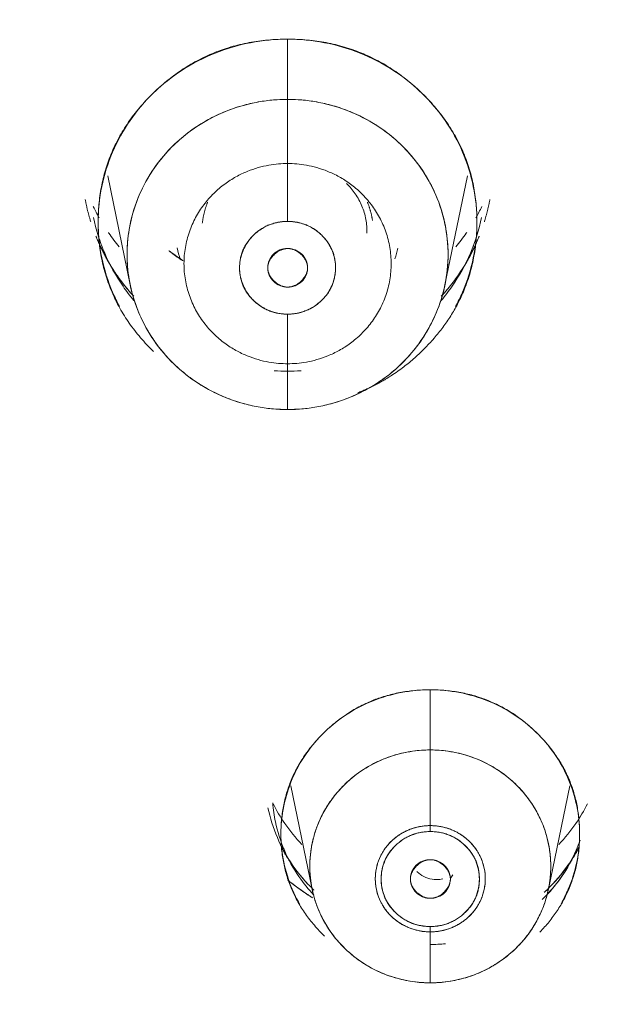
# Model space of a CAD drawing. Header units: inches. Extents: x 1105 to 1525, y -292 to 302.
# Drawn here: x 1164.6 to 1171.19, y 4.59 to 15.59 of the extents above; entities that cross this region are included whole.
import ezdxf

# ---------------------------------------------------------------- set-up
doc = ezdxf.new("R2010")
doc.units = ezdxf.units.IN
doc.header["$LTSCALE"] = 2.42
doc.header["$MEASUREMENT"] = 0
doc.layers.get('0').update_dxf_attribs({"linetype": 'CONTINUOUS'})

msp = doc.modelspace()

# ---------------------------------------------------------------- linework, layer by layer
at = {"linetype": 'Continuous', "lineweight": 18, "extrusion": (0, 1, 0)}
for p, q in [((1165.584, 13.837), (1165.836, 12.617)), ((1169.365, 12.617), (1169.617, 13.837)), ((1167.637, 7), (1167.876, 5.843)), ((1170.525, 5.843), (1170.764, 7))]:
    msp.add_line(p, q, dxfattribs=at)
at = {"linetype": 'Continuous', "lineweight": 18}
for points, degree, knots in [([(1183.16, -24.844), (1173.054, -20.203), (1165.122, -12.575), (1157.612, -5.352), (1152.851, 3.801), (1148.1, 12.935), (1146.579, 23.056), (1145.102, 32.89), (1146.829, 42.688), (1148.577, 52.61), (1153.437, 61.514), (1158.373, 70.556), (1166.012, 77.63), (1173.092, 84.183), (1181.872, 88.451), (1188.537, 91.69), (1195.817, 93.394)], 2, [0, 0, 0, 0.125, 0.125, 0.25, 0.25, 0.375, 0.375, 0.5, 0.5, 0.625, 0.625, 0.75, 0.75, 0.875, 0.875, 1, 1, 1]), ([(1195.817, 93.394), (1194.604, 93.111), (1192.161, 92.467), (1188.553, 91.294), (1184.946, 89.889), (1181.244, 88.191), (1177.326, 86.085), (1173.184, 83.461), (1169.003, 80.328), (1165, 76.776), (1161.318, 72.914), (1157.993, 68.788), (1155.031, 64.407), (1152.453, 59.802), (1150.289, 55.026), (1148.555, 50.141), (1147.254, 45.198), (1146.376, 40.219), (1145.911, 35.194), (1145.864, 30.105), (1146.249, 24.963), (1147.079, 19.816), (1148.354, 14.729), (1150.061, 9.758), (1152.188, 4.944), (1154.719, 0.32), (1157.639, -4.089), (1160.936, -8.26), (1164.57, -12.14), (1168.497, -15.693), (1172.779, -18.975), (1177.638, -22.093), (1181.216, -23.951), (1183.16, -24.844)], 3, [0, 0, 0, 0, 0.02331, 0.047285, 0.07108, 0.095945, 0.123802, 0.154795, 0.1884, 0.222556, 0.25624, 0.289837, 0.323579, 0.357347, 0.390978, 0.424296, 0.45713, 0.48953, 0.52189, 0.554616, 0.587855, 0.621501, 0.655267, 0.688982, 0.722689, 0.756391, 0.790045, 0.823824, 0.857771, 0.891138, 0.924242, 0.959792, 1, 1, 1, 1]), ([(1195.887, 93.19), (1194.269, 92.811), (1192.665, 92.372), (1189.498, 91.376), (1187.934, 90.819), (1184.855, 89.592), (1183.34, 88.921), (1180.368, 87.468), (1178.911, 86.687), (1176.063, 85.018), (1174.672, 84.131), (1171.966, 82.256), (1170.649, 81.268), (1168.1, 79.198), (1166.866, 78.116), (1164.488, 75.862), (1163.344, 74.692), (1161.153, 72.269), (1160.105, 71.017), (1158.113, 68.438), (1157.168, 67.112), (1155.387, 64.394), (1154.55, 63.001), (1152.99, 60.158), (1152.267, 58.708), (1150.938, 55.758), (1150.332, 54.258), (1149.241, 51.218), (1148.756, 49.678), (1147.91, 46.566), (1147.549, 44.995), (1146.953, 41.829), (1146.718, 40.235), (1146.376, 37.035), (1146.269, 35.429), (1146.182, 32.212), (1146.202, 30.603), (1146.372, 27.389), (1146.52, 25.786), (1146.944, 22.595), (1147.22, 21.007), (1147.897, 17.857), (1148.298, 16.294), (1149.223, 13.203), (1149.748, 11.675), (1150.916, 8.662), (1151.56, 7.178), (1152.965, 4.26), (1153.725, 2.828), (1155.357, 0.023), (1156.229, -1.349), (1158.08, -4.024), (1159.058, -5.327), (1161.116, -7.857), (1162.195, -9.084), (1164.448, -11.454), (1165.622, -12.597), (1168.057, -14.792), (1169.318, -15.845), (1171.92, -17.853), (1173.26, -18.809), (1176.014, -20.619), (1177.427, -21.473), (1179.594, -22.672), (1180.325, -23.059), (1181.8, -23.805), (1182.545, -24.164), (1183.297, -24.509)], 3, [0, 0, 0, 0, 0.03125, 0.03125, 0.0625, 0.0625, 0.09375, 0.09375, 0.125, 0.125, 0.15625, 0.15625, 0.1875, 0.1875, 0.21875, 0.21875, 0.25, 0.25, 0.28125, 0.28125, 0.3125, 0.3125, 0.34375, 0.34375, 0.375, 0.375, 0.40625, 0.40625, 0.4375, 0.4375, 0.46875, 0.46875, 0.5, 0.5, 0.53125, 0.53125, 0.5625, 0.5625, 0.59375, 0.59375, 0.625, 0.625, 0.65625, 0.65625, 0.6875, 0.6875, 0.71875, 0.71875, 0.75, 0.75, 0.78125, 0.78125, 0.8125, 0.8125, 0.84375, 0.84375, 0.875, 0.875, 0.90625, 0.90625, 0.9375, 0.9375, 0.96875, 0.96875, 0.984375, 0.984375, 1, 1, 1, 1]), ([(1183.289, -24.505), (1181.354, -23.617), (1177.792, -21.767), (1172.956, -18.664), (1168.694, -15.396), (1164.784, -11.86), (1161.167, -7.998), (1157.885, -3.846), (1154.979, 0.543), (1152.459, 5.146), (1150.342, 9.938), (1148.642, 14.885), (1147.374, 19.949), (1146.548, 25.073), (1146.164, 30.191), (1146.211, 35.257), (1146.674, 40.259), (1147.548, 45.215), (1148.843, 50.135), (1150.569, 54.998), (1152.723, 59.751), (1155.289, 64.335), (1158.238, 68.696), (1161.548, 72.803), (1165.213, 76.647), (1169.197, 80.184), (1173.359, 83.302), (1177.482, 85.914), (1181.382, 88.011), (1185.067, 89.7), (1188.657, 91.099), (1192.249, 92.266), (1194.68, 92.907), (1195.887, 93.19)], 3, [0, 0, 0, 0, 0.040208, 0.075758, 0.108862, 0.142229, 0.176176, 0.209955, 0.243609, 0.277311, 0.311018, 0.344733, 0.378499, 0.412145, 0.445384, 0.47811, 0.51047, 0.54287, 0.575704, 0.609022, 0.642653, 0.676421, 0.710163, 0.74376, 0.777444, 0.8116, 0.845205, 0.876198, 0.904055, 0.92892, 0.952715, 0.97669, 1, 1, 1, 1]), ([(1195.942, 92.944), (1195.278, 92.788), (1193.932, 92.452), (1191.85, 91.861), (1189.626, 91.148), (1187.206, 90.273), (1184.57, 89.197), (1181.68, 87.861), (1178.509, 86.193), (1175.108, 84.144), (1171.604, 81.714), (1168.128, 78.936), (1164.76, 75.832), (1161.565, 72.424), (1158.626, 68.779), (1156.017, 64.998), (1153.763, 61.162), (1151.828, 57.263), (1150.148, 53.183), (1148.696, 48.764), (1147.526, 43.952), (1146.74, 38.894), (1146.394, 33.871), (1146.456, 29.107), (1146.854, 24.645), (1147.546, 20.374), (1148.538, 16.159), (1149.858, 11.935), (1151.527, 7.71), (1153.556, 3.523), (1155.953, -0.594), (1158.733, -4.617), (1161.903, -8.507), (1165.434, -12.192), (1169.312, -15.634), (1173.576, -18.842), (1178.27, -21.793), (1181.643, -23.525), (1183.389, -24.327)], 3, [0, 0, 0, 0, 0.012877, 0.026182, 0.040866, 0.057017, 0.074851, 0.094746, 0.117357, 0.142822, 0.1702, 0.198546, 0.22774, 0.257817, 0.288122, 0.317765, 0.346344, 0.374075, 0.40202, 0.431901, 0.46441, 0.498312, 0.531537, 0.562478, 0.591123, 0.618801, 0.646723, 0.67536, 0.704779, 0.734836, 0.765433, 0.796801, 0.829058, 0.861893, 0.894616, 0.928155, 0.963584, 1, 1, 1, 1]), ([(1183.475, -24.204), (1181.734, -23.404), (1178.372, -21.678), (1173.692, -18.736), (1169.441, -15.537), (1165.576, -12.106), (1162.055, -8.433), (1158.895, -4.554), (1156.123, -0.544), (1153.734, 3.56), (1151.711, 7.734), (1150.047, 11.946), (1148.731, 16.157), (1147.742, 20.36), (1147.053, 24.618), (1146.656, 29.066), (1146.594, 33.815), (1146.939, 38.822), (1147.722, 43.865), (1148.889, 48.662), (1150.336, 53.068), (1152.011, 57.135), (1153.94, 61.022), (1156.188, 64.846), (1158.788, 68.615), (1161.718, 72.249), (1164.903, 75.646), (1168.261, 78.741), (1171.726, 81.511), (1175.219, 83.933), (1178.61, 85.976), (1181.771, 87.638), (1184.652, 88.97), (1187.28, 90.043), (1189.693, 90.915), (1191.91, 91.625), (1193.986, 92.214), (1195.327, 92.55), (1195.989, 92.705)], 3, [0, 0, 0, 0, 0.036416, 0.071845, 0.105384, 0.138107, 0.170942, 0.203199, 0.234567, 0.265164, 0.295221, 0.32464, 0.353277, 0.381199, 0.408877, 0.437522, 0.468463, 0.501688, 0.53559, 0.568099, 0.59798, 0.625925, 0.653656, 0.682235, 0.711878, 0.742183, 0.77226, 0.801454, 0.8298, 0.857178, 0.882643, 0.905254, 0.925149, 0.942983, 0.959134, 0.973818, 0.987123, 1, 1, 1, 1]), ([(1195.989, 92.705), (1190.909, 91.516), (1186.093, 89.553), (1178.41, 86.421), (1171.798, 81.502), (1163.367, 75.231), (1157.464, 66.671), (1151.741, 58.371), (1148.987, 48.775), (1147.391, 43.216), (1146.878, 37.49), (1146.396, 32.1), (1146.878, 26.727), (1147.761, 16.884), (1151.751, 7.786), (1153.875, 2.943), (1156.81, -1.487), (1159.909, -6.167), (1163.819, -10.247), (1167.839, -14.442), (1172.559, -17.845), (1177.695, -21.549), (1183.475, -24.204)], 2, [0, 0, 0, 0.125, 0.125, 0.25, 0.25, 0.375, 0.375, 0.5, 0.5, 0.5625, 0.5625, 0.625, 0.625, 0.75, 0.75, 0.8125, 0.8125, 0.875, 0.875, 0.9375, 0.9375, 1, 1, 1]), ([(1181.299, -25.267), (1178.565, -23.938), (1173.289, -20.914), (1166.096, -15.37), (1159.761, -8.923), (1154.404, -1.695), (1150.129, 6.176), (1147.016, 14.541), (1145.124, 23.24), (1144.7, 29.152), (1144.7, 32.107)], 3, [0, 0, 0, 0, 0.125, 0.25, 0.375, 0.5, 0.625, 0.75, 0.875, 1, 1, 1, 1]), ([(1166.099, 11.869), (1165.478, 12.469), (1165.477, 14.168), (1166.721, 15.37), (1167.601, 15.37)], 2, [0, 0, 0, 0.333319, 0.66666, 1, 1, 1]), ([(1167.601, 15.37), (1167.462, 15.37), (1167.323, 15.356), (1167.05, 15.304), (1166.916, 15.265), (1166.66, 15.162), (1166.537, 15.099), (1166.305, 14.949), (1166.198, 14.864), (1166.001, 14.674), (1165.912, 14.57), (1165.758, 14.347), (1165.692, 14.228), (1165.586, 13.98), (1165.545, 13.851), (1165.491, 13.587), (1165.477, 13.453), (1165.477, 13.185), (1165.491, 13.05), (1165.545, 12.787), (1165.586, 12.658), (1165.663, 12.479), (1165.689, 12.426), (1165.717, 12.373)], 3, [0, 0, 0, 0, 0.095767, 0.095767, 0.191534, 0.191534, 0.287301, 0.287301, 0.383068, 0.383068, 0.478835, 0.478835, 0.574603, 0.574603, 0.67037, 0.67037, 0.766137, 0.766137, 0.861904, 0.861904, 0.957671, 0.957671, 1, 1, 1, 1]), ([(1169.484, 12.373), (1169.512, 12.426), (1169.538, 12.479), (1169.615, 12.658), (1169.656, 12.787), (1169.71, 13.05), (1169.724, 13.185), (1169.724, 13.453), (1169.71, 13.587), (1169.656, 13.851), (1169.615, 13.98), (1169.509, 14.228), (1169.443, 14.347), (1169.289, 14.57), (1169.2, 14.674), (1169.003, 14.864), (1168.896, 14.949), (1168.664, 15.099), (1168.541, 15.162), (1168.285, 15.265), (1168.151, 15.304), (1167.878, 15.356), (1167.739, 15.37), (1167.601, 15.37)], 3, [0, 0, 0, 0, 0.042329, 0.042329, 0.138096, 0.138096, 0.233863, 0.233863, 0.32963, 0.32963, 0.425397, 0.425397, 0.521165, 0.521165, 0.616932, 0.616932, 0.712699, 0.712699, 0.808466, 0.808466, 0.904233, 0.904233, 1, 1, 1, 1]), ([(1167.601, 15.37), (1168.479, 15.37), (1169.723, 14.169), (1169.724, 12.47), (1168.779, 11.557), (1168.387, 11.407)], 2, [0, 0, 0, 0.284146, 0.568293, 0.852439, 1, 1, 1]), ([(1167.601, 11.219), (1167.483, 11.219), (1167.365, 11.23), (1167.134, 11.274), (1167.021, 11.308), (1166.803, 11.395), (1166.699, 11.449), (1166.503, 11.575), (1166.411, 11.647), (1166.245, 11.808), (1166.17, 11.897), (1166.039, 12.086), (1165.983, 12.187), (1165.893, 12.397), (1165.859, 12.506), (1165.813, 12.729), (1165.801, 12.843), (1165.801, 13.071), (1165.813, 13.184), (1165.859, 13.408), (1165.893, 13.517), (1165.983, 13.727), (1166.039, 13.828), (1166.17, 14.017), (1166.245, 14.106), (1166.411, 14.266), (1166.503, 14.339), (1166.699, 14.465), (1166.803, 14.519), (1167.021, 14.606), (1167.134, 14.639), (1167.365, 14.684), (1167.483, 14.695), (1167.601, 14.695)], 3, [0, 0, 0, 0, 0.0625, 0.0625, 0.125, 0.125, 0.1875, 0.1875, 0.25, 0.25, 0.3125, 0.3125, 0.375, 0.375, 0.4375, 0.4375, 0.5, 0.5, 0.5625, 0.5625, 0.625, 0.625, 0.6875, 0.6875, 0.75, 0.75, 0.8125, 0.8125, 0.875, 0.875, 0.9375, 0.9375, 1, 1, 1, 1]), ([(1167.601, 14.695), (1167.718, 14.695), (1167.836, 14.684), (1168.067, 14.639), (1168.18, 14.606), (1168.398, 14.519), (1168.502, 14.465), (1168.698, 14.339), (1168.79, 14.266), (1168.956, 14.106), (1169.031, 14.017), (1169.162, 13.828), (1169.218, 13.727), (1169.308, 13.517), (1169.342, 13.408), (1169.388, 13.184), (1169.4, 13.071), (1169.4, 12.843), (1169.388, 12.729), (1169.342, 12.506), (1169.308, 12.397), (1169.218, 12.187), (1169.162, 12.086), (1169.031, 11.897), (1168.956, 11.808), (1168.79, 11.647), (1168.698, 11.575), (1168.502, 11.449), (1168.398, 11.395), (1168.18, 11.308), (1168.067, 11.274), (1167.836, 11.23), (1167.718, 11.219), (1167.601, 11.219)], 3, [0, 0, 0, 0, 0.0625, 0.0625, 0.125, 0.125, 0.1875, 0.1875, 0.25, 0.25, 0.3125, 0.3125, 0.375, 0.375, 0.4375, 0.4375, 0.5, 0.5, 0.5625, 0.5625, 0.625, 0.625, 0.6875, 0.6875, 0.75, 0.75, 0.8125, 0.8125, 0.875, 0.875, 0.9375, 0.9375, 1, 1, 1, 1]), ([(1167.601, 13.976), (1167.601, 13.948), (1167.601, 13.873), (1167.601, 13.767), (1167.601, 13.65), (1167.601, 13.549), (1167.601, 13.452), (1167.601, 13.374), (1167.601, 13.327)], 3, [0, 0, 0, 0, 0.122135, 0.34583, 0.503808, 0.646393, 0.80598, 1, 1, 1, 1]), ([(1167.601, 13.327), (1167.601, 13.374), (1167.601, 13.452), (1167.601, 13.549), (1167.601, 13.65), (1167.601, 13.767), (1167.601, 13.873), (1167.601, 13.948), (1167.601, 13.976)], 3, [0, 0, 0, 0, 0.19402, 0.353607, 0.496192, 0.65417, 0.877865, 1, 1, 1, 1]), ([(1146.442, 13.676), (1146.707, 12.831), (1147.323, 10.992), (1148.422, 8.138), (1149.773, 5.076), (1151.355, 1.962), (1153.141, -1.124), (1154.99, -3.944), (1156.927, -6.599), (1159.002, -9.176), (1161.479, -11.936), (1164.399, -14.828), (1167.806, -17.791), (1171.739, -20.752), (1176.104, -23.553), (1179.234, -25.214), (1180.83, -25.981)], 3, [0, 0, 0, 0, 0.04888, 0.107521, 0.171529, 0.236779, 0.30327, 0.371003, 0.42517, 0.486582, 0.555287, 0.631283, 0.71457, 0.805147, 0.903011, 1, 1, 1, 1]), ([(1168.263, 13.751), (1168.298, 13.716), (1168.331, 13.677), (1168.389, 13.593), (1168.414, 13.547), (1168.454, 13.451), (1168.469, 13.401), (1168.488, 13.299), (1168.492, 13.247), (1168.491, 13.196)], 3, [0, 0, 0, 0, 0.240555, 0.240555, 0.493703, 0.493703, 0.746852, 0.746852, 1, 1, 1, 1]), ([(1165.877, 12.442), (1165.834, 12.493), (1165.794, 12.546), (1165.675, 12.718), (1165.606, 12.842), (1165.495, 13.101), (1165.453, 13.235), (1165.425, 13.372)], 3, [0, 0, 0, 0, 0.190477, 0.190477, 0.595745, 0.595745, 1, 1, 1, 1]), ([(1169.776, 13.372), (1169.748, 13.235), (1169.706, 13.101), (1169.595, 12.842), (1169.526, 12.718), (1169.407, 12.546), (1169.367, 12.493), (1169.324, 12.442)], 3, [0, 0, 0, 0, 0.404255, 0.404255, 0.809524, 0.809524, 1, 1, 1, 1]), ([(1165.713, 13.042), (1165.672, 13.092), (1165.633, 13.144), (1165.595, 13.199), (1165.593, 13.201), (1165.592, 13.203)], 3, [0, 0, 0, 0, 0.961053, 0.961053, 1, 1, 1, 1]), ([(1169.609, 13.203), (1169.608, 13.201), (1169.606, 13.199), (1169.568, 13.144), (1169.529, 13.092), (1169.488, 13.042)], 3, [0, 0, 0, 0, 0.038946, 0.038946, 1, 1, 1, 1]), ([(1165.877, 12.488), (1165.621, 12.766), (1165.462, 13.137), (1165.453, 13.16)], 2, [0, 0, 0, 0.938432, 1, 1, 1]), ([(1165.478, 13.166), (1165.499, 13.1), (1165.523, 13.035), (1165.606, 12.842), (1165.675, 12.718), (1165.794, 12.546), (1165.834, 12.493), (1165.877, 12.442)], 3, [0, 0, 0, 0, 0.250287, 0.250287, 0.760296, 0.760296, 1, 1, 1, 1]), ([(1169.324, 12.442), (1169.367, 12.493), (1169.407, 12.546), (1169.526, 12.718), (1169.595, 12.842), (1169.678, 13.035), (1169.702, 13.1), (1169.723, 13.166)], 3, [0, 0, 0, 0, 0.239705, 0.239705, 0.749713, 0.749713, 1, 1, 1, 1]), ([(1169.748, 13.16), (1169.739, 13.137), (1169.581, 12.767), (1169.324, 12.488)], 2, [0, 0, 0, 0.061405, 1, 1, 1]), ([(1165.518, 13.013), (1165.567, 12.915), (1165.622, 12.82), (1165.743, 12.645), (1165.808, 12.564), (1165.877, 12.488)], 3, [0, 0, 0, 0, 0.516715, 0.516715, 1, 1, 1, 1]), ([(1166.272, 12.999), (1166.318, 12.964), (1166.366, 12.93), (1166.42, 12.895), (1166.425, 12.892), (1166.431, 12.888)], 3, [0, 0, 0, 0, 0.90209, 0.90209, 1, 1, 1, 1]), ([(1167.826, 12.807), (1167.826, 12.836), (1167.82, 12.864), (1167.797, 12.916), (1167.78, 12.94), (1167.738, 12.98), (1167.713, 12.996), (1167.659, 13.018), (1167.63, 13.023), (1167.571, 13.024), (1167.542, 13.018), (1167.488, 12.996), (1167.463, 12.981), (1167.422, 12.941), (1167.406, 12.917), (1167.383, 12.864), (1167.378, 12.836), (1167.378, 12.807)], 3, [0, 0, 0, 0, 0.125, 0.125, 0.25, 0.25, 0.375, 0.375, 0.5, 0.5, 0.625, 0.625, 0.75, 0.75, 0.875, 0.875, 1, 1, 1, 1]), ([(1167.378, 12.807), (1167.379, 12.885), (1167.517, 13.022), (1167.602, 13.023), (1167.683, 13.024), (1167.756, 12.954), (1167.825, 12.887), (1167.826, 12.807)], 2, [0, 0, 0, 0.25, 0.5, 0.5, 0.75, 0.75, 1, 1, 1]), ([(1169.324, 12.488), (1169.393, 12.564), (1169.458, 12.645), (1169.582, 12.824), (1169.64, 12.924), (1169.69, 13.027)], 3, [0, 0, 0, 0, 0.471442, 0.471442, 1, 1, 1, 1]), ([(1167.826, 12.807), (1167.825, 12.73), (1167.687, 12.592), (1167.602, 12.591), (1167.521, 12.59), (1167.448, 12.661), (1167.379, 12.728), (1167.378, 12.807)], 2, [0, 0, 0, 0.25, 0.5, 0.5, 0.75, 0.75, 1, 1, 1]), ([(1167.378, 12.807), (1167.378, 12.78), (1167.383, 12.752), (1167.406, 12.7), (1167.422, 12.676), (1167.463, 12.636), (1167.488, 12.62), (1167.542, 12.598), (1167.571, 12.592), (1167.63, 12.591), (1167.659, 12.596), (1167.713, 12.618), (1167.738, 12.633), (1167.78, 12.673), (1167.797, 12.697), (1167.82, 12.75), (1167.826, 12.779), (1167.826, 12.807)], 3, [0, 0, 0, 0, 0.125, 0.125, 0.25, 0.25, 0.375, 0.375, 0.5, 0.5, 0.625, 0.625, 0.75, 0.75, 0.875, 0.875, 1, 1, 1, 1]), ([(1167.601, 12.288), (1167.601, 12.241), (1167.601, 12.168), (1167.601, 12.115), (1167.601, 12.037), (1167.601, 11.938), (1167.601, 11.825), (1167.601, 11.755), (1167.601, 11.732)], 3, [0, 0, 0, 0, 0.19402, 0.353607, 0.496192, 0.65417, 0.877865, 1, 1, 1, 1]), ([(1167.601, 11.732), (1167.601, 11.755), (1167.601, 11.825), (1167.601, 11.938), (1167.601, 12.037), (1167.601, 12.115), (1167.601, 12.168), (1167.601, 12.241), (1167.601, 12.288)], 3, [0, 0, 0, 0, 0.122135, 0.34583, 0.503808, 0.646393, 0.80598, 1, 1, 1, 1]), ([(1167.601, 11.648), (1167.601, 11.655), (1167.601, 11.659), (1167.601, 11.66), (1167.601, 11.657), (1167.601, 11.652), (1167.601, 11.652), (1167.601, 11.652)], 3, [0, 0, 0, 0, 0.499964, 0.499964, 0.999928, 0.999928, 1, 1, 1, 1]), ([(1167.601, 11.652), (1167.601, 11.652), (1167.601, 11.652), (1167.601, 11.657), (1167.601, 11.66), (1167.601, 11.659), (1167.601, 11.655), (1167.601, 11.648)], 3, [0, 0, 0, 0, 0.00001, 0.00001, 0.500005, 0.500005, 1, 1, 1, 1]), ([(1169.201, 8.078), (1169.091, 8.078), (1168.981, 8.068), (1168.766, 8.026), (1168.661, 7.996), (1168.458, 7.915), (1168.361, 7.864), (1168.179, 7.747), (1168.094, 7.679), (1167.939, 7.53), (1167.869, 7.447), (1167.747, 7.271), (1167.696, 7.178), (1167.612, 6.982), (1167.58, 6.88), (1167.537, 6.673), (1167.526, 6.567), (1167.526, 6.355), (1167.537, 6.249), (1167.58, 6.041), (1167.612, 5.94), (1167.677, 5.787), (1167.704, 5.733), (1167.734, 5.681)], 3, [0, 0, 0, 0, 0.094677, 0.094677, 0.189354, 0.189354, 0.28403, 0.28403, 0.378707, 0.378707, 0.473384, 0.473384, 0.568061, 0.568061, 0.662738, 0.662738, 0.757414, 0.757414, 0.852091, 0.852091, 0.946768, 0.946768, 1, 1, 1, 1]), ([(1168.016, 5.317), (1167.526, 5.79), (1167.526, 7.13), (1168.506, 8.078), (1169.201, 8.078)], 2, [0, 0, 0, 0.333319, 0.66666, 1, 1, 1]), ([(1170.667, 5.681), (1170.697, 5.733), (1170.724, 5.787), (1170.789, 5.94), (1170.821, 6.041), (1170.864, 6.249), (1170.875, 6.355), (1170.875, 6.567), (1170.864, 6.673), (1170.821, 6.88), (1170.789, 6.982), (1170.706, 7.178), (1170.654, 7.271), (1170.532, 7.447), (1170.462, 7.53), (1170.307, 7.679), (1170.222, 7.747), (1170.04, 7.864), (1169.943, 7.915), (1169.74, 7.996), (1169.635, 8.026), (1169.42, 8.068), (1169.31, 8.078), (1169.201, 8.078)], 3, [0, 0, 0, 0, 0.053232, 0.053232, 0.147909, 0.147909, 0.242586, 0.242586, 0.337262, 0.337262, 0.431939, 0.431939, 0.526616, 0.526616, 0.621293, 0.621293, 0.71597, 0.71597, 0.810646, 0.810646, 0.905323, 0.905323, 1, 1, 1, 1]), ([(1169.201, 8.078), (1169.894, 8.078), (1170.875, 7.132), (1170.875, 5.823), (1170.429, 5.362)], 2, [0, 0, 0, 0.33861, 0.67722, 1, 1, 1]), ([(1169.201, 4.794), (1169.112, 4.794), (1169.024, 4.803), (1168.85, 4.836), (1168.765, 4.861), (1168.602, 4.926), (1168.524, 4.967), (1168.377, 5.061), (1168.308, 5.116), (1168.183, 5.237), (1168.127, 5.303), (1168.028, 5.445), (1167.986, 5.521), (1167.919, 5.678), (1167.893, 5.761), (1167.858, 5.928), (1167.85, 6.013), (1167.85, 6.184), (1167.858, 6.27), (1167.893, 6.437), (1167.919, 6.519), (1167.986, 6.677), (1168.028, 6.753), (1168.127, 6.895), (1168.183, 6.961), (1168.308, 7.082), (1168.377, 7.136), (1168.524, 7.231), (1168.602, 7.272), (1168.765, 7.337), (1168.85, 7.362), (1169.024, 7.395), (1169.112, 7.404), (1169.201, 7.404)], 3, [0, 0, 0, 0, 0.0625, 0.0625, 0.125, 0.125, 0.1875, 0.1875, 0.25, 0.25, 0.3125, 0.3125, 0.375, 0.375, 0.4375, 0.4375, 0.5, 0.5, 0.5625, 0.5625, 0.625, 0.625, 0.6875, 0.6875, 0.75, 0.75, 0.8125, 0.8125, 0.875, 0.875, 0.9375, 0.9375, 1, 1, 1, 1]), ([(1169.201, 7.404), (1169.289, 7.404), (1169.377, 7.395), (1169.551, 7.362), (1169.636, 7.337), (1169.799, 7.272), (1169.877, 7.231), (1170.024, 7.136), (1170.093, 7.082), (1170.218, 6.961), (1170.275, 6.895), (1170.373, 6.753), (1170.415, 6.677), (1170.482, 6.519), (1170.508, 6.437), (1170.543, 6.27), (1170.551, 6.184), (1170.551, 6.013), (1170.543, 5.928), (1170.508, 5.761), (1170.482, 5.678), (1170.415, 5.521), (1170.373, 5.445), (1170.275, 5.303), (1170.218, 5.237), (1170.093, 5.116), (1170.024, 5.061), (1169.877, 4.967), (1169.799, 4.926), (1169.636, 4.861), (1169.551, 4.836), (1169.377, 4.803), (1169.289, 4.794), (1169.201, 4.794)], 3, [0, 0, 0, 0, 0.0625, 0.0625, 0.125, 0.125, 0.1875, 0.1875, 0.25, 0.25, 0.3125, 0.3125, 0.375, 0.375, 0.4375, 0.4375, 0.5, 0.5, 0.5625, 0.5625, 0.625, 0.625, 0.6875, 0.6875, 0.75, 0.75, 0.8125, 0.8125, 0.875, 0.875, 0.9375, 0.9375, 1, 1, 1, 1]), ([(1167.381, 6.757), (1167.405, 6.643), (1167.44, 6.53), (1167.533, 6.314), (1167.59, 6.21), (1167.725, 6.015), (1167.803, 5.924), (1167.891, 5.839), (1167.893, 5.836), (1167.895, 5.834)], 3, [0, 0, 0, 0, 0.330052, 0.330052, 0.660931, 0.660931, 0.99181, 0.99181, 1, 1, 1, 1]), ([(1167.435, 6.81), (1167.44, 6.739), (1167.45, 6.669), (1167.487, 6.49), (1167.521, 6.383), (1167.609, 6.176), (1167.664, 6.077), (1167.779, 5.911), (1167.835, 5.842), (1167.896, 5.778)], 3, [0, 0, 0, 0, 0.185128, 0.185128, 0.478169, 0.478169, 0.771209, 0.771209, 1, 1, 1, 1]), ([(1167.438, 6.801), (1167.477, 6.724), (1167.521, 6.65), (1167.627, 6.497), (1167.69, 6.419), (1167.76, 6.346)], 3, [0, 0, 0, 0, 0.461241, 0.461241, 1, 1, 1, 1]), ([(1167.76, 6.346), (1167.69, 6.419), (1167.627, 6.497), (1167.521, 6.65), (1167.477, 6.724), (1167.438, 6.801)], 3, [0, 0, 0, 0, 0.538758, 0.538758, 1, 1, 1, 1]), ([(1170.641, 6.346), (1170.711, 6.419), (1170.774, 6.497), (1170.88, 6.65), (1170.924, 6.724), (1170.963, 6.801)], 3, [0, 0, 0, 0, 0.538758, 0.538758, 1, 1, 1, 1]), ([(1170.963, 6.801), (1170.924, 6.724), (1170.88, 6.65), (1170.774, 6.497), (1170.711, 6.419), (1170.641, 6.346)], 3, [0, 0, 0, 0, 0.461241, 0.461241, 1, 1, 1, 1]), ([(1169.201, 6.556), (1169.16, 6.556), (1169.12, 6.552), (1169.041, 6.537), (1169.002, 6.525), (1168.927, 6.496), (1168.891, 6.477), (1168.824, 6.434), (1168.793, 6.409), (1168.736, 6.354), (1168.71, 6.324), (1168.665, 6.259), (1168.646, 6.224), (1168.615, 6.152), (1168.604, 6.115), (1168.588, 6.038), (1168.584, 5.999), (1168.584, 5.921), (1168.588, 5.882), (1168.604, 5.806), (1168.615, 5.768), (1168.646, 5.696), (1168.665, 5.662), (1168.71, 5.597), (1168.736, 5.567), (1168.793, 5.511), (1168.824, 5.487), (1168.891, 5.443), (1168.927, 5.425), (1169.002, 5.395), (1169.041, 5.384), (1169.12, 5.368), (1169.16, 5.365), (1169.201, 5.365)], 3, [0, 0, 0, 0, 0.0625, 0.0625, 0.125, 0.125, 0.1875, 0.1875, 0.25, 0.25, 0.3125, 0.3125, 0.375, 0.375, 0.4375, 0.4375, 0.5, 0.5, 0.5625, 0.5625, 0.625, 0.625, 0.6875, 0.6875, 0.75, 0.75, 0.8125, 0.8125, 0.875, 0.875, 0.9375, 0.9375, 1, 1, 1, 1]), ([(1169.201, 5.365), (1169.241, 5.365), (1169.281, 5.368), (1169.36, 5.384), (1169.399, 5.395), (1169.474, 5.425), (1169.51, 5.443), (1169.577, 5.487), (1169.608, 5.511), (1169.665, 5.567), (1169.691, 5.597), (1169.736, 5.662), (1169.755, 5.696), (1169.786, 5.768), (1169.797, 5.806), (1169.813, 5.882), (1169.817, 5.921), (1169.817, 5.999), (1169.813, 6.038), (1169.797, 6.115), (1169.786, 6.152), (1169.755, 6.224), (1169.736, 6.259), (1169.691, 6.324), (1169.665, 6.354), (1169.608, 6.409), (1169.577, 6.434), (1169.51, 6.477), (1169.474, 6.496), (1169.399, 6.525), (1169.36, 6.537), (1169.281, 6.552), (1169.241, 6.556), (1169.201, 6.556)], 3, [0, 0, 0, 0, 0.0625, 0.0625, 0.125, 0.125, 0.1875, 0.1875, 0.25, 0.25, 0.3125, 0.3125, 0.375, 0.375, 0.4375, 0.4375, 0.5, 0.5, 0.5625, 0.5625, 0.625, 0.625, 0.6875, 0.6875, 0.75, 0.75, 0.8125, 0.8125, 0.875, 0.875, 0.9375, 0.9375, 1, 1, 1, 1]), ([(1169.201, 5.425), (1169.164, 5.425), (1169.128, 5.429), (1169.058, 5.442), (1169.023, 5.453), (1168.956, 5.479), (1168.924, 5.496), (1168.865, 5.534), (1168.837, 5.557), (1168.786, 5.606), (1168.763, 5.633), (1168.723, 5.691), (1168.705, 5.722), (1168.678, 5.786), (1168.667, 5.819), (1168.653, 5.888), (1168.65, 5.923), (1168.65, 5.992), (1168.653, 6.027), (1168.667, 6.095), (1168.678, 6.129), (1168.705, 6.193), (1168.723, 6.224), (1168.763, 6.282), (1168.786, 6.309), (1168.837, 6.358), (1168.865, 6.38), (1168.924, 6.419), (1168.956, 6.436), (1169.023, 6.462), (1169.058, 6.472), (1169.128, 6.486), (1169.164, 6.489), (1169.201, 6.489)], 3, [0, 0, 0, 0, 0.0625, 0.0625, 0.125, 0.125, 0.1875, 0.1875, 0.25, 0.25, 0.3125, 0.3125, 0.375, 0.375, 0.4375, 0.4375, 0.5, 0.5, 0.5625, 0.5625, 0.625, 0.625, 0.6875, 0.6875, 0.75, 0.75, 0.8125, 0.8125, 0.875, 0.875, 0.9375, 0.9375, 1, 1, 1, 1]), ([(1169.201, 6.489), (1169.237, 6.489), (1169.273, 6.486), (1169.343, 6.472), (1169.378, 6.462), (1169.445, 6.436), (1169.477, 6.419), (1169.536, 6.38), (1169.564, 6.358), (1169.615, 6.309), (1169.638, 6.282), (1169.678, 6.224), (1169.696, 6.193), (1169.723, 6.129), (1169.734, 6.095), (1169.748, 6.027), (1169.751, 5.992), (1169.751, 5.923), (1169.748, 5.888), (1169.734, 5.819), (1169.723, 5.786), (1169.696, 5.722), (1169.678, 5.691), (1169.638, 5.633), (1169.615, 5.606), (1169.564, 5.557), (1169.536, 5.534), (1169.477, 5.496), (1169.445, 5.479), (1169.378, 5.453), (1169.343, 5.442), (1169.273, 5.429), (1169.237, 5.425), (1169.201, 5.425)], 3, [0, 0, 0, 0, 0.0625, 0.0625, 0.125, 0.125, 0.1875, 0.1875, 0.25, 0.25, 0.3125, 0.3125, 0.375, 0.375, 0.4375, 0.4375, 0.5, 0.5, 0.5625, 0.5625, 0.625, 0.625, 0.6875, 0.6875, 0.75, 0.75, 0.8125, 0.8125, 0.875, 0.875, 0.9375, 0.9375, 1, 1, 1, 1]), ([(1170.505, 5.778), (1170.566, 5.842), (1170.622, 5.911), (1170.737, 6.077), (1170.792, 6.176), (1170.852, 6.317), (1170.867, 6.355), (1170.88, 6.393)], 3, [0, 0, 0, 0, 0.364114, 0.364114, 0.830477, 0.830477, 1, 1, 1, 1]), ([(1167.895, 5.834), (1167.892, 5.837), (1167.67, 6.052), (1167.539, 6.299)], 2, [0, 0, 0, 0.014518, 1, 1, 1]), ([(1167.896, 5.778), (1167.835, 5.842), (1167.779, 5.911), (1167.664, 6.077), (1167.609, 6.176), (1167.56, 6.292), (1167.554, 6.305), (1167.549, 6.319)], 3, [0, 0, 0, 0, 0.409359, 0.409359, 0.933675, 0.933675, 1, 1, 1, 1]), ([(1170.852, 6.317), (1170.847, 6.305), (1170.841, 6.292), (1170.792, 6.176), (1170.737, 6.077), (1170.609, 5.892), (1170.536, 5.806), (1170.456, 5.728)], 3, [0, 0, 0, 0, 0.058265, 0.058265, 0.532929, 0.532929, 1, 1, 1, 1]), ([(1170.479, 5.809), (1170.49, 5.819), (1170.502, 5.83), (1170.598, 5.924), (1170.676, 6.015), (1170.788, 6.177), (1170.829, 6.245), (1170.865, 6.315)], 3, [0, 0, 0, 0, 0.071598, 0.071598, 0.628779, 0.628779, 1, 1, 1, 1]), ([(1170.862, 6.299), (1170.732, 6.052), (1170.496, 5.824), (1170.479, 5.809)], 2, [0, 0, 0, 0.928787, 1, 1, 1]), ([(1169.426, 5.957), (1169.426, 5.985), (1169.42, 6.014), (1169.397, 6.066), (1169.38, 6.09), (1169.339, 6.13), (1169.314, 6.146), (1169.259, 6.168), (1169.23, 6.174), (1169.171, 6.174), (1169.142, 6.168), (1169.088, 6.147), (1169.063, 6.131), (1169.022, 6.091), (1169.005, 6.067), (1168.983, 6.014), (1168.977, 5.986), (1168.977, 5.957)], 3, [0, 0, 0, 0, 0.125, 0.125, 0.25, 0.25, 0.375, 0.375, 0.5, 0.5, 0.625, 0.625, 0.75, 0.75, 0.875, 0.875, 1, 1, 1, 1]), ([(1168.977, 5.957), (1168.978, 6.035), (1169.116, 6.173), (1169.202, 6.174), (1169.283, 6.175), (1169.356, 6.104), (1169.425, 6.037), (1169.426, 5.957)], 2, [0, 0, 0, 0.25, 0.5, 0.5, 0.75, 0.75, 1, 1, 1]), ([(1167.881, 5.748), (1167.865, 5.758), (1167.849, 5.768), (1167.753, 5.83), (1167.677, 5.886), (1167.603, 5.946)], 3, [0, 0, 0, 0, 0.165093, 0.165093, 1, 1, 1, 1]), ([(1168.977, 5.957), (1168.977, 5.93), (1168.983, 5.902), (1169.005, 5.85), (1169.022, 5.826), (1169.063, 5.786), (1169.088, 5.769), (1169.142, 5.747), (1169.171, 5.741), (1169.23, 5.741), (1169.259, 5.746), (1169.314, 5.767), (1169.339, 5.783), (1169.38, 5.823), (1169.397, 5.847), (1169.42, 5.9), (1169.426, 5.929), (1169.426, 5.957)], 3, [0, 0, 0, 0, 0.125, 0.125, 0.25, 0.25, 0.375, 0.375, 0.5, 0.5, 0.625, 0.625, 0.75, 0.75, 0.875, 0.875, 1, 1, 1, 1]), ([(1169.426, 5.957), (1169.425, 5.88), (1169.287, 5.742), (1169.202, 5.741), (1169.121, 5.74), (1169.047, 5.811), (1168.978, 5.878), (1168.977, 5.957)], 2, [0, 0, 0, 0.25, 0.5, 0.5, 0.75, 0.75, 1, 1, 1]), ([(1169.342, 5.959), (1169.318, 5.954), (1169.262, 5.948), (1169.172, 5.963), (1169.099, 6), (1169.061, 6.031), (1169.049, 6.043)], 3, [0, 0, 0, 0, 0.22914, 0.538236, 0.845989, 1, 1, 1, 1])]:
    msp.add_open_spline(points, degree=degree, knots=knots, dxfattribs=at)
for points, degree in [([(1144.7, 32.107), (1144.7, 23.184), (1149.738, 6.011), (1159.431, -9.185), (1173.046, -21.254), (1181.299, -25.267)], 2), ([(1167.601, 15.37), (1167.601, 15.145), (1167.601, 14.92), (1167.601, 14.695)], 3), ([(1167.601, 14.695), (1167.601, 14.92), (1167.601, 15.145), (1167.601, 15.37)], 3), ([(1167.601, 13.976), (1167.601, 14.247), (1167.601, 14.493), (1167.601, 14.695)], 3), ([(1167.601, 14.695), (1167.601, 14.493), (1167.601, 14.247), (1167.601, 13.976)], 3), ([(1165.394, 13.324), (1165.356, 13.446), (1165.333, 13.571)], 2), ([(1166.645, 13.307), (1166.659, 13.432), (1166.705, 13.543)], 2), ([(1168.496, 13.543), (1168.537, 13.446), (1168.552, 13.339)], 2), ([(1169.868, 13.571), (1169.845, 13.446), (1169.807, 13.324)], 2), ([(1165.489, 13.367), (1165.466, 13.408), (1165.444, 13.45), (1165.423, 13.493)], 3), ([(1169.778, 13.493), (1169.757, 13.45), (1169.735, 13.408), (1169.712, 13.367)], 3), ([(1167.601, 13.327), (1167.378, 13.327), (1167.063, 13.023), (1167.062, 12.593), (1167.377, 12.288), (1167.601, 12.288)], 2), ([(1167.601, 12.288), (1167.823, 12.288), (1168.138, 12.591), (1168.139, 13.022), (1167.824, 13.327), (1167.601, 13.327)], 2), ([(1166.429, 12.885), (1166.348, 12.937), (1166.271, 12.998)], 2), ([(1166.363, 13.031), (1166.372, 12.987), (1166.384, 12.943), (1166.398, 12.9)], 3), ([(1168.837, 13.028), (1168.829, 12.987), (1168.818, 12.946), (1168.805, 12.906)], 3), ([(1167.601, 11.219), (1167.601, 11.341), (1167.601, 11.508), (1167.601, 11.732)], 3), ([(1167.601, 11.732), (1167.601, 11.508), (1167.601, 11.341), (1167.601, 11.219)], 3), ([(1167.449, 11.653), (1167.5, 11.65), (1167.55, 11.648), (1167.601, 11.648)], 3), ([(1167.601, 11.648), (1167.55, 11.648), (1167.5, 11.65), (1167.449, 11.653)], 3), ([(1167.601, 11.648), (1167.651, 11.648), (1167.701, 11.65), (1167.752, 11.653)], 3), ([(1167.752, 11.653), (1167.701, 11.65), (1167.651, 11.648), (1167.601, 11.648)], 3), ([(1169.201, 8.078), (1169.201, 7.853), (1169.201, 7.628), (1169.201, 7.404)], 3), ([(1169.201, 7.404), (1169.201, 7.628), (1169.201, 7.853), (1169.201, 8.078)], 3), ([(1169.201, 6.556), (1169.201, 6.534), (1169.201, 6.511), (1169.201, 6.489)], 3), ([(1169.201, 6.489), (1169.201, 6.511), (1169.201, 6.534), (1169.201, 6.556)], 3), ([(1169.201, 6.489), (1168.973, 6.489), (1168.65, 6.179), (1168.649, 5.738), (1168.972, 5.425), (1169.201, 5.425)], 2), ([(1169.201, 5.425), (1169.428, 5.425), (1169.751, 5.736), (1169.752, 6.177), (1169.429, 6.489), (1169.201, 6.489)], 2), ([(1167.603, 5.946), (1167.735, 5.837), (1167.881, 5.748)], 2), ([(1169.452, 6.005), (1169.443, 5.989), (1169.435, 5.973), (1169.426, 5.957)], 3), ([(1169.201, 5.425), (1169.201, 5.404), (1169.201, 5.383), (1169.201, 5.365)], 3), ([(1169.201, 5.365), (1169.201, 5.383), (1169.201, 5.404), (1169.201, 5.425)], 3), ([(1169.371, 5.232), (1169.314, 5.226), (1169.257, 5.224), (1169.201, 5.224)], 3)]:
    msp.add_open_spline(points, degree=degree, dxfattribs=at)
for points, weights in [([(1167.601, 14.695), (1164.002, 14.695), (1164.002, 11.219), (1167.601, 11.219)], [1, 0.333333333333, 0.333333333333, 1]), ([(1167.601, 11.219), (1171.199, 11.219), (1171.199, 14.695), (1167.601, 14.695)], [1, 0.333333333333, 0.333333333333, 1]), ([(1167.601, 13.976), (1165.278, 13.976), (1165.278, 11.732), (1167.601, 11.732)], [1, 0.333333333333, 0.333333333333, 1]), ([(1167.601, 11.732), (1165.278, 11.732), (1165.278, 13.976), (1167.601, 13.976)], [1, 0.333333333333, 0.333333333333, 1]), ([(1167.601, 11.732), (1169.923, 11.732), (1169.923, 13.976), (1167.601, 13.976)], [1, 0.333333333333, 0.333333333333, 1]), ([(1167.601, 13.976), (1169.923, 13.976), (1169.923, 11.732), (1167.601, 11.732)], [1, 0.333333333333, 0.333333333333, 1]), ([(1167.601, 12.288), (1166.525, 12.288), (1166.525, 13.327), (1167.601, 13.327)], [1, 0.333333333333, 0.333333333333, 1]), ([(1167.601, 13.327), (1168.676, 13.327), (1168.676, 12.288), (1167.601, 12.288)], [1, 0.333333333333, 0.333333333333, 1]), ([(1180.797, -25.975), (1164.56, -18.073), (1152.781, -4.809), (1147.092, 11.687)], [0.875600194735, 0.839304358528, 0.84782412408, 0.901159491392]), ([(1169.201, 6.556), (1169.201, 6.867), (1169.201, 7.158), (1169.201, 7.404)], [1.07658400384, 1.04568796523, 1.04568796523, 1.07658400383]), ([(1169.201, 7.404), (1169.201, 7.158), (1169.201, 6.867), (1169.201, 6.556)], [1.07658400383, 1.04568796523, 1.04568796523, 1.07658400384]), ([(1169.201, 4.794), (1169.201, 4.911), (1169.201, 5.107), (1169.201, 5.365)], [1.07658400383, 1.04568796523, 1.04568796523, 1.07658400383]), ([(1169.201, 5.365), (1169.201, 5.107), (1169.201, 4.911), (1169.201, 4.794)], [1.07658400384, 1.04568796524, 1.04568796523, 1.07658400383])]:
    msp.add_rational_spline(points, weights, degree=3, dxfattribs=at)
for points in [[(1169.201, 7.404), (1168.364, 7.404), (1167.85, 6.819), (1167.85, 6.099), (1167.85, 5.379), (1168.364, 4.794), (1169.201, 4.794)], [(1169.201, 4.794), (1170.037, 4.794), (1170.551, 5.379), (1170.551, 6.099), (1170.551, 6.819), (1170.037, 7.404), (1169.201, 7.404)], [(1169.201, 5.365), (1168.819, 5.365), (1168.584, 5.632), (1168.584, 5.96), (1168.584, 6.289), (1168.819, 6.556), (1169.201, 6.556)], [(1169.201, 6.556), (1169.582, 6.556), (1169.817, 6.289), (1169.817, 5.96), (1169.817, 5.632), (1169.582, 5.365), (1169.201, 5.365)]]:
    msp.add_rational_spline(points, [1.07658400383, 0.9418494422, 1.05653471293, 1.42063981603, 1.05653471293, 0.9418494422, 1.07658400383], degree=3, knots=[0, 0, 0, 0, 0.5, 0.5, 0.5, 1, 1, 1, 1], dxfattribs=at)

doc.saveas('drawing.dxf')
